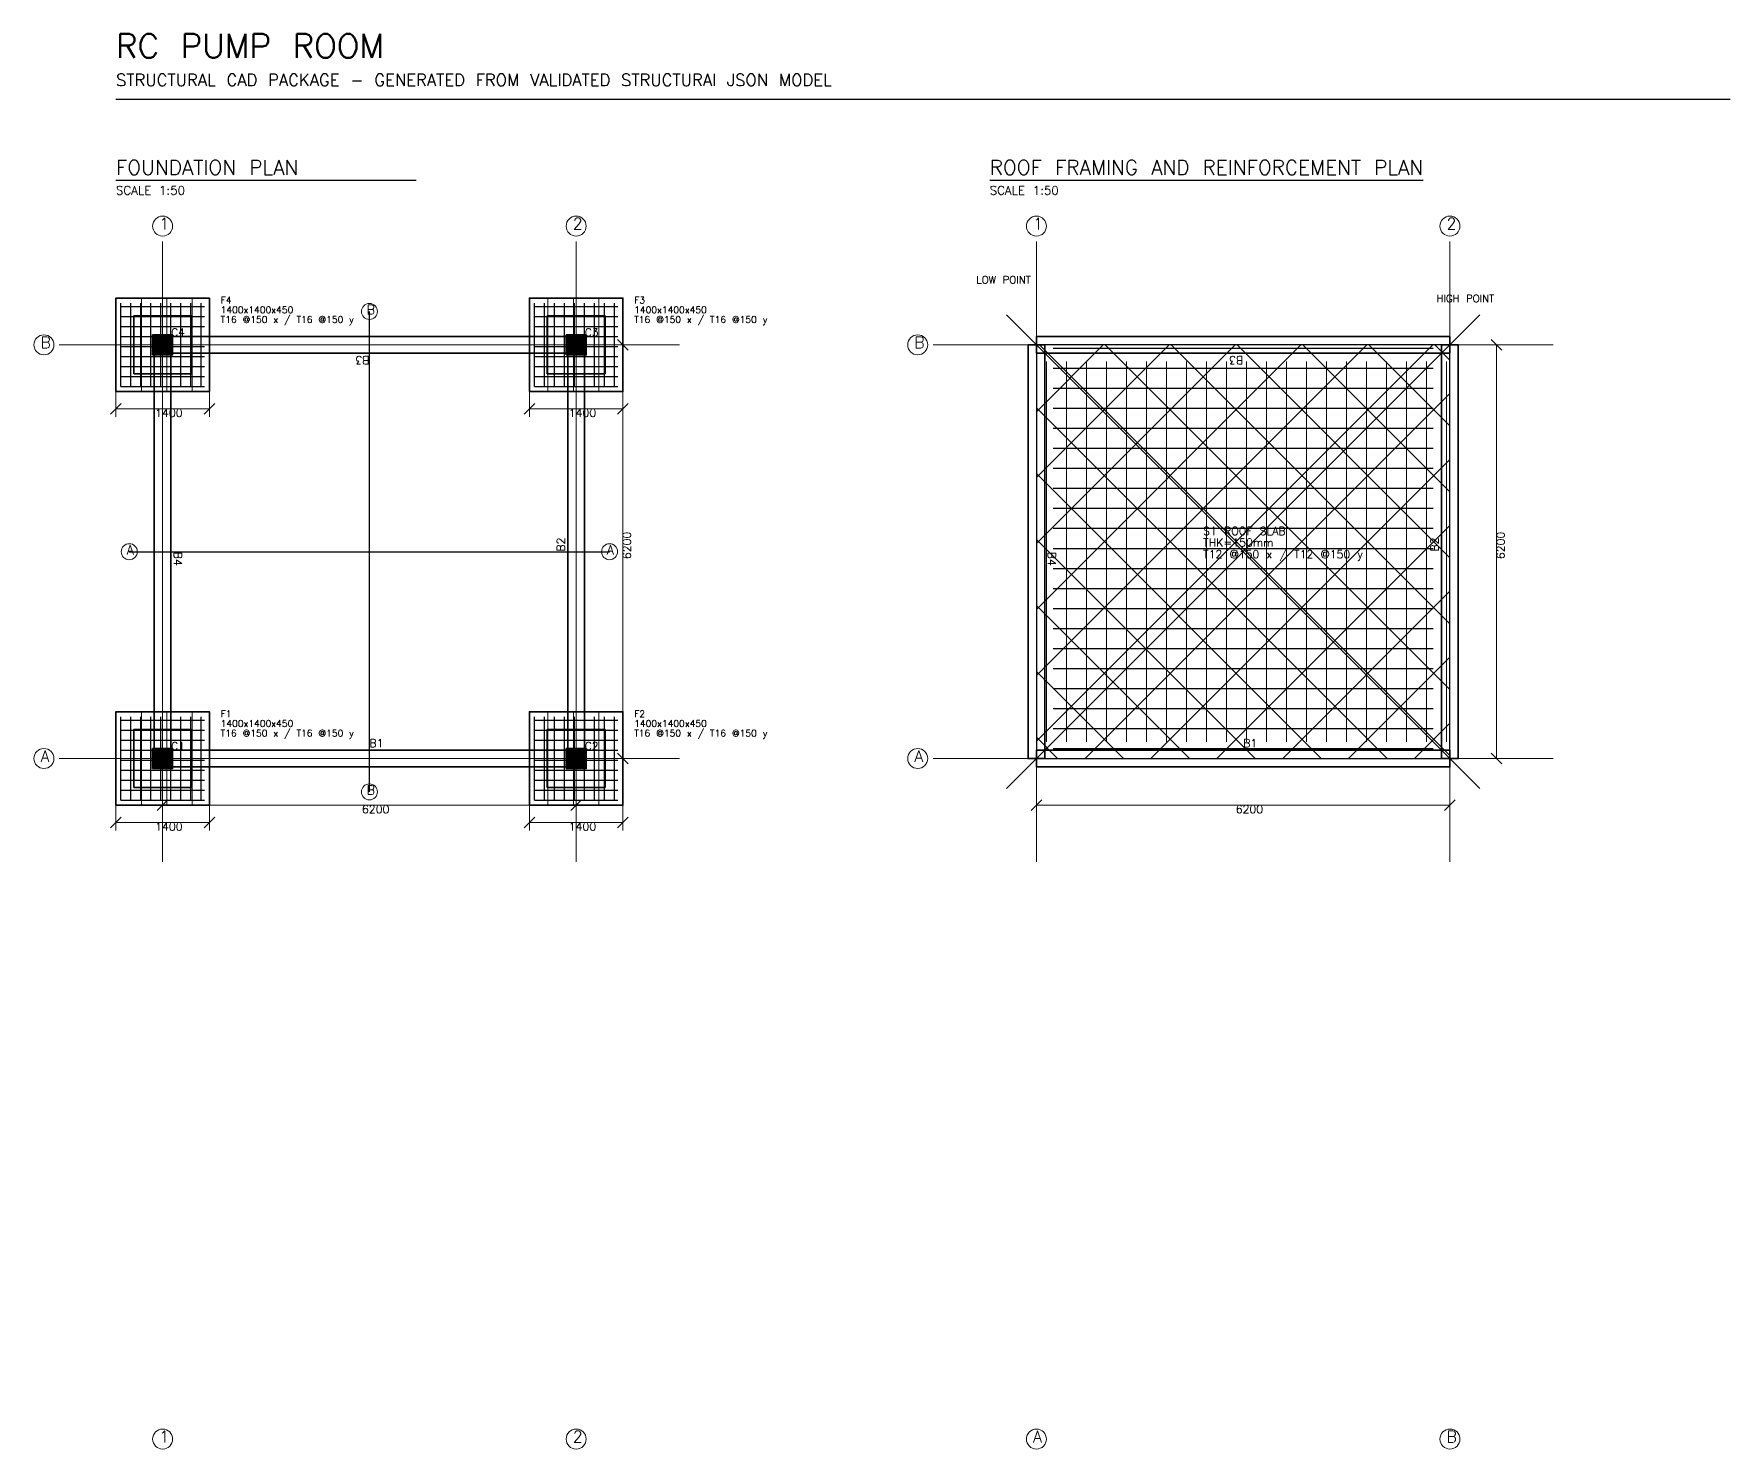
# Model space of a CAD drawing. Header units: millimetres. Extents: x -1230 to 30360, y -31972 to 11560.
# Drawn here: x -1230 to 24200, y -9650 to 11560 of the extents above; entities that cross this region are included whole.
import ezdxf

# ---------------------------------------------------------------- set-up
doc = ezdxf.new("R2010")
doc.units = ezdxf.units.MM
for name, color, linetype, lineweight in [('SAI-A-BORDER', 7, 'Continuous', 25), ('SAI-A-DIMS', 6, 'Continuous', 13), ('SAI-A-GRID', 1, 'Continuous', 13), ('SAI-A-SECTION', 1, 'Continuous', 25), ('SAI-A-TEXT', 4, 'Continuous', 13), ('SAI-A-TITLE', 6, 'Continuous', 30), ('SAI-H-CONCRETE', 8, 'Continuous', 13), ('SAI-S-BEAM', 30, 'Continuous', 35), ('SAI-S-COLUMN', 5, 'Continuous', 35), ('SAI-S-CONCRETE', 30, 'Continuous', 35), ('SAI-S-FOOTING', 2, 'Continuous', 35), ('SAI-S-REBAR', 1, 'Continuous', 25), ('SAI-S-SLAB', 4, 'Continuous', 25), ('SAI-S-TIES', 3, 'Continuous', 20), ('SAI-X-REFERENCE', 9, 'Continuous', 13)]:
    doc.layers.add(name, color=color, linetype=linetype, lineweight=lineweight)
doc.styles.add('SAI-STANDARD', font='txt.shx')

msp = doc.modelspace()

# ---------------------------------------------------------------- hatches: boundary and pattern name
at = {"layer": 'SAI-H-CONCRETE'}
h = msp.add_hatch(dxfattribs=at)
h.set_pattern_fill('ANSI31', scale=120, angle=45)
h.paths.add_polyline_path([(0, 6200), (1400, 6200), (1400, 7600), (0, 7600)])
h = msp.add_hatch(dxfattribs=at)
h.set_pattern_fill('ANSI31', scale=120, angle=45)
h.paths.add_polyline_path([(6200, 6200), (7600, 6200), (7600, 7600), (6200, 7600)])
h = msp.add_hatch(dxfattribs=at)
h.set_pattern_fill('ANSI37', scale=220)
h.paths.add_polyline_path([(13800, 700), (20000, 700), (20000, 6900), (13800, 6900)])
h = msp.add_hatch(dxfattribs=at)
h.set_pattern_fill('ANSI31', scale=120, angle=45)
h.paths.add_polyline_path([(0, 0), (1400, 0), (1400, 1400), (0, 1400)])
h = msp.add_hatch(dxfattribs=at)
h.set_pattern_fill('ANSI31', scale=120, angle=45)
h.paths.add_polyline_path([(6200, 0), (7600, 0), (7600, 1400), (6200, 1400)])
at = {"layer": 'SAI-S-COLUMN'}
h = msp.add_hatch(color=5, dxfattribs=at)
h.dxf.hatch_style = 1
h.paths.add_polyline_path([(550, 6750), (850, 6750), (850, 7050), (550, 7050)])
h = msp.add_hatch(color=5, dxfattribs=at)
h.dxf.hatch_style = 1
h.paths.add_polyline_path([(6750, 6750), (7050, 6750), (7050, 7050), (6750, 7050)])
h = msp.add_hatch(color=5, dxfattribs=at)
h.dxf.hatch_style = 1
h.paths.add_polyline_path([(550, 550), (850, 550), (850, 850), (550, 850)])
h = msp.add_hatch(color=5, dxfattribs=at)
h.dxf.hatch_style = 1
h.paths.add_polyline_path([(6750, 550), (7050, 550), (7050, 850), (6750, 850)])

# ---------------------------------------------------------------- linework, layer by layer
at = {"layer": 'SAI-A-BORDER'}
msp.add_line((0, 10580), (24200, 10580), dxfattribs=at)
at = {"layer": 'SAI-A-DIMS'}
for p, q in [((6900, 6900), (7720, 6900)), ((7520, 6980), (7680, 6820)), ((7600, 700), (7600, 6900)), ((20000, 6900), (20820, 6900)), ((20620, 6980), (20780, 6820)), ((20700, 700), (20700, 6900)), ((0, 6200), (0, 5820)), ((1400, 6200), (1400, 5820)), ((6200, 6200), (6200, 5820)), ((7600, 6200), (7600, 5820)), ((-80, 5860), (80, 6020)), ((0, 5940), (1400, 5940)), ((1320, 5860), (1480, 6020)), ((6120, 5860), (6280, 6020)), ((6200, 5940), (7600, 5940)), ((7520, 5860), (7680, 6020)), ((7520, 780), (7680, 620)), ((20620, 780), (20780, 620)), ((700, 700), (700, -120)), ((6900, 700), (6900, -120)), ((6900, 700), (7720, 700)), ((13800, 700), (13800, -120)), ((20000, 700), (20000, -120)), ((20000, 700), (20820, 700)), ((0, 0), (0, -380)), ((620, -80), (780, 80)), ((700, 0), (6900, 0)), ((1400, 0), (1400, -380)), ((6200, 0), (6200, -380)), ((6820, -80), (6980, 80)), ((7600, 0), (7600, -380)), ((13720, -80), (13880, 80)), ((13800, 0), (20000, 0)), ((19920, -80), (20080, 80)), ((-80, -340), (80, -180)), ((1320, -340), (1480, -180)), ((6120, -340), (6280, -180)), ((7520, -340), (7680, -180)), ((0, -260), (1400, -260)), ((6200, -260), (7600, -260))]:
    msp.add_line(p, q, dxfattribs=at)
at = {"layer": 'SAI-A-GRID'}
for p, q in [((700, -850), (700, 8450)), ((6900, -850), (6900, 8450)), ((13800, -850), (13800, 8450)), ((20000, -850), (20000, 8450)), ((-850, 6900), (8450, 6900)), ((12250, 6900), (21550, 6900)), ((-850, 700), (8450, 700)), ((12250, 700), (21550, 700))]:
    msp.add_line(p, q, dxfattribs=at)
for centre, radius in [((700, 8680), 150), ((6900, 8680), 150), ((13800, 8680), 150), ((20000, 8680), 150), ((3800, 7400), 120), ((-1080, 6900), 150), ((12020, 6900), 150), ((200, 3800), 120), ((7400, 3800), 120), ((-1080, 700), 150), ((12020, 700), 150), ((3800, 200), 120), ((700, -9500), 150), ((6900, -9500), 150), ((13800, -9500), 150), ((20000, -9500), 150)]:
    msp.add_circle(centre, radius, dxfattribs=at)
at = {"layer": 'SAI-A-SECTION'}
for p, q in [((3800, 200), (3800, 7400)), ((200, 3800), (7400, 3800))]:
    msp.add_line(p, q, dxfattribs=at)
at = {"layer": 'SAI-A-TITLE'}
for p, q in [((0, 9370), (4500, 9370)), ((13100, 9370), (19600, 9370))]:
    msp.add_line(p, q, dxfattribs=at)
at = {"layer": 'SAI-S-BEAM'}
for points in [[(825, 6900), (825, 700), (575, 700), (575, 6900), (825, 6900)], [(6900, 6775), (700, 6775), (700, 7025), (6900, 7025), (6900, 6775)], [(6775, 700), (6775, 6900), (7025, 6900), (7025, 700), (6775, 700)], [(13925, 6900), (13925, 700), (13675, 700), (13675, 6900), (13925, 6900)], [(20000, 6775), (13800, 6775), (13800, 7025), (20000, 7025), (20000, 6775)], [(19875, 700), (19875, 6900), (20125, 6900), (20125, 700), (19875, 700)], [(700, 825), (6900, 825), (6900, 575), (700, 575), (700, 825)], [(13800, 825), (20000, 825), (20000, 575), (13800, 575), (13800, 825)]]:
    msp.add_lwpolyline(points, dxfattribs=at)
at = {"layer": 'SAI-S-COLUMN'}
for points in [[(550, 6750), (850, 6750), (850, 7050), (550, 7050), (550, 6750)], [(6750, 6750), (7050, 6750), (7050, 7050), (6750, 7050), (6750, 6750)], [(550, 550), (850, 550), (850, 850), (550, 850), (550, 550)], [(6750, 550), (7050, 550), (7050, 850), (6750, 850), (6750, 550)]]:
    msp.add_lwpolyline(points, dxfattribs=at)
at = {"layer": 'SAI-S-CONCRETE'}
for points in [[(266, 6466), (1134, 6466), (1134, 7334), (266, 7334), (266, 6466)], [(6466, 6466), (7334, 6466), (7334, 7334), (6466, 7334), (6466, 6466)], [(266, 266), (1134, 266), (1134, 1134), (266, 1134), (266, 266)], [(6466, 266), (7334, 266), (7334, 1134), (6466, 1134), (6466, 266)]]:
    msp.add_lwpolyline(points, dxfattribs=at)
at = {"layer": 'SAI-S-FOOTING'}
for points in [[(0, 6200), (1400, 6200), (1400, 7600), (0, 7600), (0, 6200)], [(6200, 6200), (7600, 6200), (7600, 7600), (6200, 7600), (6200, 6200)], [(0, 0), (1400, 0), (1400, 1400), (0, 1400), (0, 0)], [(6200, 0), (7600, 0), (7600, 1400), (6200, 1400), (6200, 0)]]:
    msp.add_lwpolyline(points, dxfattribs=at)
at = {"layer": 'SAI-S-REBAR'}
for p, q in [((75, 6275), (75, 7525)), ((75, 7475), (1325, 7475)), ((225, 6275), (225, 7525)), ((375, 6275), (375, 7525)), ((525, 6275), (525, 7525)), ((675, 6275), (675, 7525)), ((825, 6275), (825, 7525)), ((975, 6275), (975, 7525)), ((1125, 6275), (1125, 7525)), ((1275, 6275), (1275, 7525)), ((6275, 6275), (6275, 7525)), ((6275, 7475), (7525, 7475)), ((6425, 6275), (6425, 7525)), ((6575, 6275), (6575, 7525)), ((6725, 6275), (6725, 7525)), ((6875, 6275), (6875, 7525)), ((7025, 6275), (7025, 7525)), ((7175, 6275), (7175, 7525)), ((7325, 6275), (7325, 7525)), ((7475, 6275), (7475, 7525)), ((75, 7325), (1325, 7325)), ((75, 7175), (1325, 7175)), ((6275, 7325), (7525, 7325)), ((6275, 7175), (7525, 7175)), ((75, 7025), (1325, 7025)), ((75, 6875), (1325, 6875)), ((6275, 7025), (7525, 7025)), ((6275, 6875), (7525, 6875)), ((75, 6725), (1325, 6725)), ((6275, 6725), (7525, 6725)), ((14050, 6850), (19750, 6850)), ((75, 6575), (1325, 6575)), ((75, 6425), (1325, 6425)), ((6275, 6575), (7525, 6575)), ((6275, 6425), (7525, 6425)), ((14050, 6550), (19750, 6550)), ((75, 6275), (1325, 6275)), ((6275, 6275), (7525, 6275)), ((14050, 6250), (19750, 6250)), ((14050, 5950), (19750, 5950)), ((14050, 5650), (19750, 5650)), ((14050, 5350), (19750, 5350)), ((14050, 5050), (19750, 5050)), ((14050, 4750), (19750, 4750)), ((14050, 4450), (19750, 4450)), ((14050, 4150), (19750, 4150)), ((14050, 3850), (19750, 3850)), ((14050, 3550), (19750, 3550)), ((14050, 3250), (19750, 3250)), ((14050, 2950), (19750, 2950)), ((14050, 2650), (19750, 2650)), ((14050, 2350), (19750, 2350)), ((14050, 2050), (19750, 2050)), ((14050, 1750), (19750, 1750)), ((75, 75), (75, 1325)), ((75, 1275), (1325, 1275)), ((225, 75), (225, 1325)), ((375, 75), (375, 1325)), ((525, 75), (525, 1325)), ((675, 75), (675, 1325)), ((825, 75), (825, 1325)), ((975, 75), (975, 1325)), ((1125, 75), (1125, 1325)), ((1275, 75), (1275, 1325)), ((6275, 75), (6275, 1325)), ((6275, 1275), (7525, 1275)), ((6425, 75), (6425, 1325)), ((6575, 75), (6575, 1325)), ((6725, 75), (6725, 1325)), ((6875, 75), (6875, 1325)), ((7025, 75), (7025, 1325)), ((7175, 75), (7175, 1325)), ((7325, 75), (7325, 1325)), ((7475, 75), (7475, 1325)), ((14050, 1450), (19750, 1450)), ((75, 1125), (1325, 1125)), ((6275, 1125), (7525, 1125)), ((14050, 1150), (19750, 1150)), ((75, 975), (1325, 975)), ((75, 825), (1325, 825)), ((6275, 975), (7525, 975)), ((6275, 825), (7525, 825)), ((14050, 850), (19750, 850)), ((75, 675), (1325, 675)), ((75, 525), (1325, 525)), ((6275, 675), (7525, 675)), ((6275, 525), (7525, 525)), ((75, 375), (1325, 375)), ((6275, 375), (7525, 375)), ((75, 225), (1325, 225)), ((75, 75), (1325, 75)), ((6275, 225), (7525, 225)), ((6275, 75), (7525, 75))]:
    msp.add_line(p, q, dxfattribs=at)
at = {"layer": 'SAI-S-SLAB'}
msp.add_lwpolyline([(13800, 700), (20000, 700), (20000, 6900), (13800, 6900), (13800, 700)], dxfattribs=at)
at = {"layer": 'SAI-S-TIES'}
for p, q in [((13350, 250), (20450, 7350)), ((20450, 250), (13350, 7350)), ((13950, 950), (13950, 6650)), ((14250, 950), (14250, 6650)), ((14550, 950), (14550, 6650)), ((14850, 950), (14850, 6650)), ((15150, 950), (15150, 6650)), ((15450, 950), (15450, 6650)), ((15750, 950), (15750, 6650)), ((16050, 950), (16050, 6650)), ((16350, 950), (16350, 6650)), ((16650, 950), (16650, 6650)), ((16950, 950), (16950, 6650)), ((17250, 950), (17250, 6650)), ((17550, 950), (17550, 6650)), ((17850, 950), (17850, 6650)), ((18150, 950), (18150, 6650)), ((18450, 950), (18450, 6650)), ((18750, 950), (18750, 6650)), ((19050, 950), (19050, 6650)), ((19350, 950), (19350, 6650)), ((19650, 950), (19650, 6650)), ((19950, 950), (19950, 6650))]:
    msp.add_line(p, q, dxfattribs=at)
at = {"layer": 'SAI-X-REFERENCE'}
for p, q in [((6900, 6900), (700, 6900)), ((700, 6900), (700, 700)), ((6900, 700), (6900, 6900)), ((20000, 6900), (13800, 6900)), ((13800, 6900), (13800, 700)), ((20000, 700), (20000, 6900)), ((700, 700), (6900, 700)), ((13800, 700), (20000, 700))]:
    msp.add_line(p, q, dxfattribs=at)

# ---------------------------------------------------------------- texts
at = {"layer": 'SAI-A-DIMS', "style": 'SAI-STANDARD'}
for s, p in [('1400', (588, 5820)), ('1400', (6788, 5820)), ('6200', (3688, -120)), ('6200', (16788, -120)), ('1400', (588, -380)), ('1400', (6788, -380))]:
    msp.add_text(s, height=120, dxfattribs=at).set_placement(p)
for p in [(7720, 3688), (20820, 3688)]:
    msp.add_text('6200', height=120, rotation=90, dxfattribs=at).set_placement(p)
at = {"layer": 'SAI-A-GRID', "style": 'SAI-STANDARD'}
for s, height, p in [('1', 172, (650, 8630)), ('2', 172, (6850, 8630)), ('1', 172, (13750, 8630)), ('2', 172, (19950, 8630)), ('B', 138, (3760, 7360)), ('B', 172, (-1130, 6850)), ('B', 172, (11970, 6850)), ('A', 138, (160, 3760)), ('A', 138, (7360, 3760)), ('A', 172, (-1130, 650)), ('A', 172, (11970, 650)), ('B', 138, (3760, 160)), ('1', 172, (650, -9550)), ('2', 172, (6850, -9550)), ('A', 172, (13750, -9550)), ('B', 172, (19950, -9550))]:
    msp.add_text(s, height=height, dxfattribs=at).set_placement(p)
at = {"layer": 'SAI-A-SECTION', "style": 'SAI-STANDARD'}
for s, p in [('LOW POINT', (12900, 7820)), ('HIGH POINT', (19800, 7540))]:
    msp.add_text(s, height=110, dxfattribs=at).set_placement(p)
at = {"layer": 'SAI-A-TEXT', "style": 'SAI-STANDARD'}
for s, height, p in [('STRUCTURAL CAD PACKAGE - GENERATED FROM VALIDATED STRUCTURAI JSON MODEL', 180, (0, 10780)), ('SCALE 1:50', 130, (0, 9150)), ('SCALE 1:50', 130, (13100, 9150)), ('F4', 100, (1570, 7520)), ('1400x1400x450', 100, (1570, 7375)), ('F3', 100, (7770, 7520)), ('1400x1400x450', 100, (7770, 7375)), ('C4', 115, (830, 7030)), ('T16 @150 x / T16 @150 y', 100, (1570, 7230)), ('C3', 115, (7030, 7030)), ('T16 @150 x / T16 @150 y', 100, (7770, 7230)), ('S1 ROOF SLAB', 120, (16300, 4050)), ('THK=150mm', 120, (16300, 3876)), ('T12 @150 x / T12 @150 y', 120, (16300, 3702)), ('F1', 100, (1570, 1320)), ('1400x1400x450', 100, (1570, 1175)), ('F2', 100, (7770, 1320)), ('1400x1400x450', 100, (7770, 1175)), ('T16 @150 x / T16 @150 y', 100, (1570, 1030)), ('T16 @150 x / T16 @150 y', 100, (7770, 1030)), ('C1', 115, (830, 830)), ('B1', 120, (3800, 870)), ('C2', 115, (7030, 830)), ('B1', 120, (16900, 870))]:
    msp.add_text(s, height=height, dxfattribs=at).set_placement(p)
for s, rotation, p in [('B3', 180, (3800, 6730)), ('B3', 180, (16900, 6730)), ('B2', 90, (6730, 3800)), ('B2', 90, (19830, 3800)), ('B4', -90, (870, 3800)), ('B4', -90, (13970, 3800))]:
    msp.add_text(s, height=120, rotation=rotation, dxfattribs=at).set_placement(p)
at = {"layer": 'SAI-A-TITLE', "style": 'SAI-STANDARD'}
for s, height, p in [('RC PUMP ROOM', 360, (0, 11200)), ('FOUNDATION PLAN', 220, (0, 9450)), ('ROOF FRAMING AND REINFORCEMENT PLAN', 220, (13100, 9450))]:
    msp.add_text(s, height=height, dxfattribs=at).set_placement(p)

doc.saveas('drawing.dxf')
